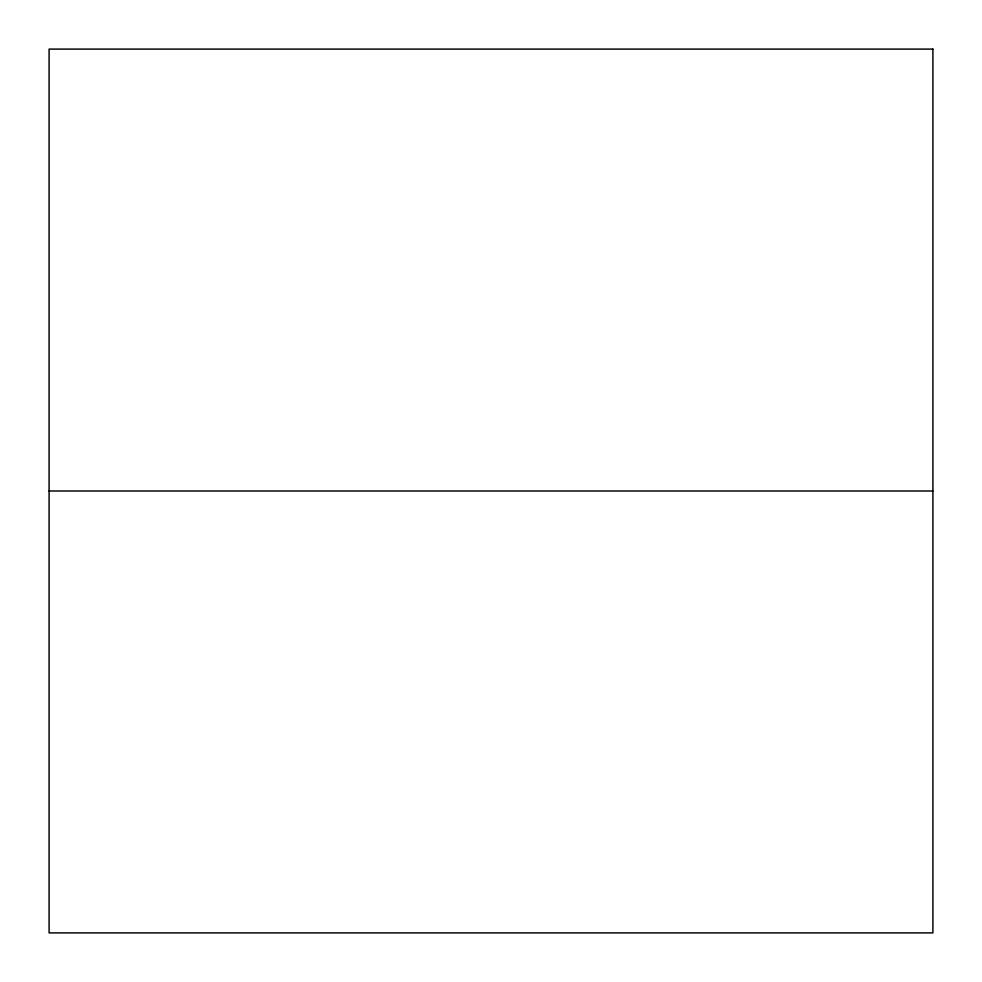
<?xml version="1.0" encoding="UTF-8"?>
<svg xmlns="http://www.w3.org/2000/svg" width="982" height="982" viewBox="0 0 982 982"><rect width="100%" height="100%" fill="white"/><g stroke="black" fill="none" stroke-linecap="round" stroke-linejoin="round"><path stroke-width="1.47" d="M49.1 491L932.9 491M932.9 49.1L49.1 49.1L49.1 932.9L932.9 932.9L932.9 49.1"/></g></svg>
